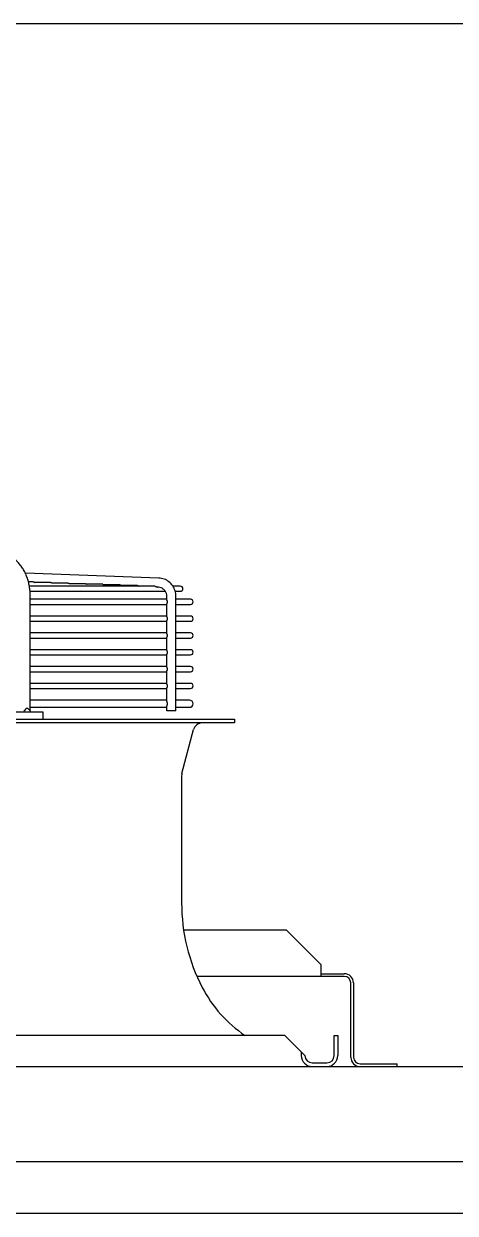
# Model space of a CAD drawing. Header units: millimetres. Extents: x 17046 to 32328, y 18593 to 29476.
# Drawn here: x 17415.15 to 17424.45, y 18973.5 to 18999.12 of the extents above; entities that cross this region are included whole.
import ezdxf

# ---------------------------------------------------------------- set-up
doc = ezdxf.new("R2010")
doc.units = ezdxf.units.MM
doc.header["$LTSCALE"] = 5
doc.layers.add('UNIT', color=6, linetype='Continuous')
doc.styles.add('SUBMITTAL', font='romans.shx', dxfattribs={"width": 0.75})
doc.dimstyles.new('SUBMITTAL', dxfattribs={"dimtxt": 0.09375, "dimasz": 0.09375, "dimexe": 0.03125, "dimexo": 0.0625, "dimgap": 0.0625, "dimtad": 0, "dimdec": 4, "dimzin": 4, "dimdsep": 46, "dimlunit": 4, "dimtxsty": 'SUBMITTAL', "dimcen": 0.09375, "dimclre": 6, "dimadec": 0, "dimazin": 0, "dimtfac": 1, "dimtdec": 0, "dimtofl": 0, "dimtmove": 0, "dimatfit": 3, "dimfxl": 0, "dimfrac": 2, "dimtolj": 1, "dimtzin": 4, "dimarcsym": 0})

msp = doc.modelspace()

# ---------------------------------------------------------------- linework, layer by layer
at = {"layer": 'UNIT'}
for p, q in [((17418.0566, 18987.1791), (17415.1814, 18987.283)), ((17415.3515, 18987.0982), (17415.2473, 18987.0982)), ((17415.7257, 18987.0847), (17415.3923, 18987.0847)), ((17416.0999, 18987.0712), (17415.7665, 18987.0712)), ((17416.4741, 18987.0577), (17416.1407, 18987.0577)), ((17416.8483, 18987.0442), (17416.5149, 18987.0442)), ((17417.2225, 18987.0307), (17416.889, 18987.0307)), ((17417.9709, 18987.0037), (17415.2678, 18987.0037)), ((17415.2821, 18986.8935), (17418.1993, 18986.8935)), ((17415.2866, 18984.3163), (17415.2866, 18986.7856)), ((17417.5967, 18987.0172), (17417.2632, 18987.0172)), ((17418.0495, 18986.9824), (17418.0273, 18986.9832)), ((17418.2299, 18986.7058), (17418.2299, 18986.7856)), ((17418.521, 18987.0037), (17418.3625, 18987.0037)), ((17418.412, 18986.8935), (17418.521, 18986.8935)), ((17418.4267, 18984.3163), (17418.4267, 18986.7856)), ((17418.2299, 18986.7218), (17415.2866, 18986.7218)), ((17415.2866, 18986.6115), (17418.2299, 18986.6115)), ((17418.2299, 18986.3436), (17418.2299, 18986.6275)), ((17418.7415, 18986.7218), (17418.4267, 18986.7218)), ((17418.4267, 18986.6115), (17418.7415, 18986.6115)), ((17418.2299, 18986.3596), (17415.2866, 18986.3596)), ((17418.2299, 18985.9814), (17418.2299, 18986.2653)), ((17418.7415, 18986.3596), (17418.4267, 18986.3596)), ((17415.2866, 18986.2493), (17418.2299, 18986.2493)), ((17418.4267, 18986.2493), (17418.7415, 18986.2493)), ((17418.2299, 18985.9974), (17415.2866, 18985.9974)), ((17415.2866, 18985.8871), (17418.2299, 18985.8871)), ((17418.2299, 18985.6192), (17418.2299, 18985.9031)), ((17418.7415, 18985.9974), (17418.4267, 18985.9974)), ((17418.4267, 18985.8871), (17418.7415, 18985.8871)), ((17418.2299, 18985.6352), (17415.2866, 18985.6352)), ((17415.2866, 18985.5249), (17418.2299, 18985.5249)), ((17418.2299, 18985.257), (17418.2299, 18985.5409)), ((17418.7415, 18985.6352), (17418.4267, 18985.6352)), ((17418.4267, 18985.5249), (17418.7415, 18985.5249)), ((17418.2299, 18985.2729), (17415.2866, 18985.2729)), ((17418.7415, 18985.2729), (17418.4267, 18985.2729)), ((17415.2866, 18985.1627), (17418.2299, 18985.1627)), ((17418.2299, 18984.8948), (17418.2299, 18985.1787)), ((17418.4267, 18985.1627), (17418.7415, 18985.1627)), ((17418.2299, 18984.9107), (17415.2866, 18984.9107)), ((17415.2866, 18984.8005), (17418.2299, 18984.8005)), ((17418.2299, 18984.5191), (17418.2299, 18984.8165)), ((17418.7415, 18984.9107), (17418.4267, 18984.9107)), ((17418.4267, 18984.8005), (17418.7415, 18984.8005)), ((17418.2299, 18984.5485), (17415.2866, 18984.5485)), ((17418.7198, 18984.5485), (17418.4267, 18984.5485)), ((17413.3294, 18984.2966), (17415.5565, 18984.2966)), ((17415.2866, 18984.395), (17418.2299, 18984.395)), ((17415.5565, 18984.2966), (17415.5565, 18984.1391)), ((17418.2299, 18984.3163), (17418.2299, 18984.4245)), ((17418.4267, 18984.3163), (17418.2299, 18984.3163)), ((17418.4267, 18984.395), (17418.7198, 18984.395)), ((17385.9502, 18984.1391), (17419.6903, 18984.1391)), ((17419.6903, 18984.0604), (17385.9502, 18984.0604)), ((17419.6903, 18984.1391), (17419.6903, 18984.0604)), ((17418.5552, 18982.9726), (17418.8063, 18983.9142)), ((17418.5486, 18982.9219), (17418.5486, 18980.1809)), ((17418.5916, 18979.6008), (17420.8042, 18979.6008)), ((17420.8042, 18979.6008), (17421.5542, 18978.8508)), ((17421.5542, 18978.6008), (17421.5542, 18978.8508)), ((17422.0542, 18978.6008), (17418.8796, 18978.6008)), ((17421.5542, 18978.6588), (17422.0542, 18978.6588)), ((17422.1952, 18976.8578), (17422.1952, 18978.4598)), ((17422.2532, 18978.4598), (17422.2532, 18976.8578)), ((17420.773, 18977.3281), (17384.8675, 18977.3281)), ((17420.773, 18977.3281), (17421.2061, 18976.895)), ((17421.836, 18976.895), (17421.836, 18977.3281)), ((17421.836, 18977.3281), (17421.9147, 18977.3281)), ((17421.9147, 18977.3281), (17421.9147, 18976.895)), ((17421.1273, 18976.9737), (17421.1273, 18976.895)), ((17331.9452, 18976.6588), (17615.4393, 18976.6588)), ((17421.3635, 18976.7375), (17421.6785, 18976.7375)), ((17422.3942, 18976.7168), (17423.1952, 18976.7168)), ((17423.1952, 18976.6588), (17423.1952, 18976.7168)), ((17615.4393, 18974.6092), (17331.9452, 18974.6092)), ((17336.1952, 18973.4997), (17611.1893, 18973.4997))]:
    msp.add_line(p, q, dxfattribs=at)
for centre, radius, start, end in [((17418.521, 18986.9486), 0.0551, 270, 90), ((17418.7415, 18986.6666), 0.0551, 270, 90), ((17418.7415, 18986.3044), 0.0551, 270, 90), ((17418.7415, 18985.9422), 0.0551, 270, 90), ((17418.7415, 18985.58), 0.0551, 270, 90), ((17418.7415, 18985.2178), 0.0551, 270, 90), ((17418.7415, 18984.8556), 0.0551, 270, 90), ((17418.7198, 18984.4718), 0.0768, 270, 90), ((17418.9965, 18983.8635), 0.1969, 90, 165.06858), ((17418.7454, 18982.9219), 0.1969, 165.06858, 180), ((17422.4856, 18980.1809), 3.937, 180, 207.50184), ((17422.0542, 18978.4598), 0.199, 0, 90), ((17422.0542, 18978.4598), 0.141, 0, 90), ((17421.5078, 18979.6719), 2.8346, 207.50184, 235.77552), ((17421.3635, 18976.895), 0.2362, 180, 270), ((17421.3635, 18976.895), 0.1575, 180, 270), ((17421.6785, 18976.895), 0.2362, 270, 0), ((17421.6785, 18976.895), 0.1575, 270, 0), ((17422.3942, 18976.8578), 0.199, 180, 270), ((17422.3942, 18976.8578), 0.141, 180, 270)]:
    msp.add_arc(centre, radius, start, end, dxfattribs=at)
for points, knots in [([(17415.2866, 18986.7856), (17415.2866, 18986.8212), (17415.2851, 18986.8571), (17415.2822, 18986.8925), (17415.2792, 18986.9279), (17415.2748, 18986.9629), (17415.2689, 18986.9976), (17415.2629, 18987.0322), (17415.2555, 18987.0666), (17415.2468, 18987.1001), (17415.238, 18987.1335), (17415.2279, 18987.166), (17415.2165, 18987.1978), (17415.205, 18987.2295), (17415.1921, 18987.2605), (17415.178, 18987.2901), (17415.164, 18987.3198), (17415.1488, 18987.348), (17415.1324, 18987.3751), (17415.1159, 18987.4022), (17415.0983, 18987.428), (17415.0797, 18987.4522), (17415.0612, 18987.4763), (17415.0417, 18987.4988), (17415.0212, 18987.5196), (17415.0008, 18987.5405), (17414.9794, 18987.5598), (17414.9573, 18987.5771), (17414.9353, 18987.5944), (17414.9126, 18987.6098), (17414.8893, 18987.6234), (17414.866, 18987.6369), (17414.8419, 18987.6485), (17414.8176, 18987.6581), (17414.7933, 18987.6676), (17414.7688, 18987.6751), (17414.7439, 18987.6805), (17414.7189, 18987.686), (17414.6936, 18987.6894), (17414.6685, 18987.6906)], [0, 0, 0, 0, 0.076921, 0.076921, 0.076921, 0.1538421, 0.1538421, 0.1538421, 0.2307631, 0.2307631, 0.2307631, 0.3076842, 0.3076842, 0.3076842, 0.3846052, 0.3846052, 0.3846052, 0.4615263, 0.4615263, 0.4615263, 0.5384473, 0.5384473, 0.5384473, 0.6153684, 0.6153684, 0.6153684, 0.6922894, 0.6922894, 0.6922894, 0.7692105, 0.7692105, 0.7692105, 0.8461315, 0.8461315, 0.8461315, 0.9230526, 0.9230526, 0.9230526, 1, 1, 1, 1]), ([(17415.3515, 18987.0982), (17415.3517, 18987.0982), (17415.3518, 18987.0982), (17415.3519, 18987.0982), (17415.3529, 18987.0982), (17415.3539, 18987.0981), (17415.3548, 18987.0981), (17415.3558, 18987.098), (17415.3568, 18987.0979), (17415.3578, 18987.0978), (17415.3588, 18987.0977), (17415.3598, 18987.0975), (17415.3608, 18987.0974), (17415.3618, 18987.0972), (17415.3628, 18987.097), (17415.3638, 18987.0968), (17415.3648, 18987.0966), (17415.3658, 18987.0963), (17415.3668, 18987.096), (17415.3678, 18987.0958), (17415.3688, 18987.0955), (17415.3698, 18987.0952), (17415.3708, 18987.0948), (17415.3718, 18987.0945), (17415.3728, 18987.0941), (17415.3738, 18987.0938), (17415.3748, 18987.0934), (17415.3758, 18987.093), (17415.3768, 18987.0926), (17415.3778, 18987.0922), (17415.3788, 18987.0917), (17415.3798, 18987.0913), (17415.3807, 18987.0908), (17415.3817, 18987.0904), (17415.3827, 18987.0899), (17415.3836, 18987.0894), (17415.3846, 18987.0889), (17415.3856, 18987.0884), (17415.3865, 18987.0879), (17415.3874, 18987.0874), (17415.3884, 18987.0869), (17415.3893, 18987.0864), (17415.3902, 18987.0859), (17415.3909, 18987.0855), (17415.3916, 18987.0851), (17415.3923, 18987.0847)], [0.48439597, 0.48439597, 0.48439597, 0.48439597, 0.48780488, 0.48780488, 0.48780488, 0.51219512, 0.51219512, 0.51219512, 0.53658537, 0.53658537, 0.53658537, 0.56097561, 0.56097561, 0.56097561, 0.58536585, 0.58536585, 0.58536585, 0.6097561, 0.6097561, 0.6097561, 0.63414634, 0.63414634, 0.63414634, 0.65853659, 0.65853659, 0.65853659, 0.68292683, 0.68292683, 0.68292683, 0.70731707, 0.70731707, 0.70731707, 0.73170732, 0.73170732, 0.73170732, 0.75609756, 0.75609756, 0.75609756, 0.7804878, 0.7804878, 0.7804878, 0.80487805, 0.80487805, 0.80487805, 0.82380204, 0.82380204, 0.82380204, 0.82380204]), ([(17415.7257, 18987.0847), (17415.7259, 18987.0847), (17415.726, 18987.0847), (17415.7261, 18987.0847), (17415.7271, 18987.0847), (17415.728, 18987.0846), (17415.729, 18987.0846), (17415.73, 18987.0845), (17415.731, 18987.0844), (17415.732, 18987.0843), (17415.733, 18987.0842), (17415.734, 18987.084), (17415.735, 18987.0839), (17415.736, 18987.0837), (17415.737, 18987.0835), (17415.738, 18987.0833), (17415.739, 18987.0831), (17415.74, 18987.0828), (17415.741, 18987.0825), (17415.742, 18987.0823), (17415.743, 18987.082), (17415.744, 18987.0817), (17415.745, 18987.0813), (17415.746, 18987.081), (17415.747, 18987.0806), (17415.748, 18987.0803), (17415.749, 18987.0799), (17415.75, 18987.0795), (17415.751, 18987.0791), (17415.752, 18987.0787), (17415.753, 18987.0782), (17415.754, 18987.0778), (17415.7549, 18987.0773), (17415.7559, 18987.0768), (17415.7569, 18987.0764), (17415.7579, 18987.0759), (17415.7588, 18987.0754), (17415.7598, 18987.0749), (17415.7607, 18987.0744), (17415.7617, 18987.0739), (17415.7626, 18987.0734), (17415.7635, 18987.0729), (17415.7644, 18987.0724), (17415.7651, 18987.072), (17415.7658, 18987.0716), (17415.7665, 18987.0712)], [0.48440995, 0.48440995, 0.48440995, 0.48440995, 0.48780488, 0.48780488, 0.48780488, 0.51219512, 0.51219512, 0.51219512, 0.53658537, 0.53658537, 0.53658537, 0.56097561, 0.56097561, 0.56097561, 0.58536585, 0.58536585, 0.58536585, 0.6097561, 0.6097561, 0.6097561, 0.63414634, 0.63414634, 0.63414634, 0.65853659, 0.65853659, 0.65853659, 0.68292683, 0.68292683, 0.68292683, 0.70731707, 0.70731707, 0.70731707, 0.73170732, 0.73170732, 0.73170732, 0.75609756, 0.75609756, 0.75609756, 0.7804878, 0.7804878, 0.7804878, 0.80487805, 0.80487805, 0.80487805, 0.82345363, 0.82345363, 0.82345363, 0.82345363]), ([(17416.0999, 18987.0712), (17416.1, 18987.0712), (17416.1002, 18987.0712), (17416.1003, 18987.0712), (17416.1013, 18987.0712), (17416.1022, 18987.0711), (17416.1032, 18987.0711), (17416.1042, 18987.071), (17416.1052, 18987.0709), (17416.1062, 18987.0708), (17416.1072, 18987.0707), (17416.1082, 18987.0706), (17416.1092, 18987.0704), (17416.1102, 18987.0702), (17416.1112, 18987.07), (17416.1122, 18987.0698), (17416.1132, 18987.0696), (17416.1142, 18987.0693), (17416.1152, 18987.069), (17416.1162, 18987.0688), (17416.1172, 18987.0685), (17416.1182, 18987.0682), (17416.1192, 18987.0678), (17416.1202, 18987.0675), (17416.1212, 18987.0671), (17416.1222, 18987.0668), (17416.1232, 18987.0664), (17416.1242, 18987.066), (17416.1252, 18987.0656), (17416.1262, 18987.0652), (17416.1272, 18987.0647), (17416.1282, 18987.0643), (17416.1292, 18987.0638), (17416.1301, 18987.0633), (17416.1311, 18987.0629), (17416.1321, 18987.0624), (17416.133, 18987.0619), (17416.134, 18987.0614), (17416.1349, 18987.0609), (17416.1359, 18987.0604), (17416.1368, 18987.0599), (17416.1377, 18987.0594), (17416.1387, 18987.0588), (17416.1393, 18987.0585), (17416.14, 18987.0581), (17416.1407, 18987.0577)], [0.48442393, 0.48442393, 0.48442393, 0.48442393, 0.48780488, 0.48780488, 0.48780488, 0.51219512, 0.51219512, 0.51219512, 0.53658537, 0.53658537, 0.53658537, 0.56097561, 0.56097561, 0.56097561, 0.58536585, 0.58536585, 0.58536585, 0.6097561, 0.6097561, 0.6097561, 0.63414634, 0.63414634, 0.63414634, 0.65853659, 0.65853659, 0.65853659, 0.68292683, 0.68292683, 0.68292683, 0.70731707, 0.70731707, 0.70731707, 0.73170732, 0.73170732, 0.73170732, 0.75609756, 0.75609756, 0.75609756, 0.7804878, 0.7804878, 0.7804878, 0.80487805, 0.80487805, 0.80487805, 0.82310602, 0.82310602, 0.82310602, 0.82310602]), ([(17416.4741, 18987.0577), (17416.4742, 18987.0577), (17416.4744, 18987.0577), (17416.4745, 18987.0577), (17416.4755, 18987.0577), (17416.4764, 18987.0576), (17416.4774, 18987.0576), (17416.4784, 18987.0575), (17416.4794, 18987.0574), (17416.4804, 18987.0573), (17416.4814, 18987.0572), (17416.4824, 18987.0571), (17416.4834, 18987.0569), (17416.4844, 18987.0567), (17416.4854, 18987.0565), (17416.4864, 18987.0563), (17416.4874, 18987.0561), (17416.4884, 18987.0558), (17416.4894, 18987.0556), (17416.4904, 18987.0553), (17416.4914, 18987.055), (17416.4924, 18987.0547), (17416.4934, 18987.0543), (17416.4944, 18987.054), (17416.4954, 18987.0536), (17416.4964, 18987.0533), (17416.4974, 18987.0529), (17416.4984, 18987.0525), (17416.4994, 18987.0521), (17416.5004, 18987.0516), (17416.5014, 18987.0512), (17416.5024, 18987.0508), (17416.5034, 18987.0503), (17416.5043, 18987.0498), (17416.5053, 18987.0494), (17416.5063, 18987.0489), (17416.5072, 18987.0484), (17416.5082, 18987.0479), (17416.5091, 18987.0474), (17416.5101, 18987.0469), (17416.511, 18987.0464), (17416.512, 18987.0458), (17416.5129, 18987.0453), (17416.5135, 18987.0449), (17416.5142, 18987.0446), (17416.5149, 18987.0442)], [0.48443789, 0.48443789, 0.48443789, 0.48443789, 0.48780488, 0.48780488, 0.48780488, 0.51219512, 0.51219512, 0.51219512, 0.53658537, 0.53658537, 0.53658537, 0.56097561, 0.56097561, 0.56097561, 0.58536585, 0.58536585, 0.58536585, 0.6097561, 0.6097561, 0.6097561, 0.63414634, 0.63414634, 0.63414634, 0.65853659, 0.65853659, 0.65853659, 0.68292683, 0.68292683, 0.68292683, 0.70731707, 0.70731707, 0.70731707, 0.73170732, 0.73170732, 0.73170732, 0.75609756, 0.75609756, 0.75609756, 0.7804878, 0.7804878, 0.7804878, 0.80487805, 0.80487805, 0.80487805, 0.82275922, 0.82275922, 0.82275922, 0.82275922]), ([(17416.8483, 18987.0442), (17416.8484, 18987.0442), (17416.8486, 18987.0442), (17416.8487, 18987.0442), (17416.8497, 18987.0442), (17416.8506, 18987.0442), (17416.8516, 18987.0441), (17416.8526, 18987.044), (17416.8536, 18987.0439), (17416.8546, 18987.0438), (17416.8556, 18987.0437), (17416.8566, 18987.0436), (17416.8576, 18987.0434), (17416.8586, 18987.0432), (17416.8596, 18987.043), (17416.8606, 18987.0428), (17416.8616, 18987.0426), (17416.8626, 18987.0423), (17416.8636, 18987.0421), (17416.8646, 18987.0418), (17416.8656, 18987.0415), (17416.8666, 18987.0412), (17416.8676, 18987.0408), (17416.8686, 18987.0405), (17416.8696, 18987.0401), (17416.8706, 18987.0398), (17416.8716, 18987.0394), (17416.8726, 18987.039), (17416.8736, 18987.0386), (17416.8746, 18987.0381), (17416.8756, 18987.0377), (17416.8766, 18987.0373), (17416.8776, 18987.0368), (17416.8786, 18987.0363), (17416.8795, 18987.0359), (17416.8805, 18987.0354), (17416.8815, 18987.0349), (17416.8824, 18987.0344), (17416.8834, 18987.0339), (17416.8843, 18987.0334), (17416.8852, 18987.0328), (17416.8862, 18987.0323), (17416.8871, 18987.0318), (17416.8877, 18987.0314), (17416.8884, 18987.0311), (17416.889, 18987.0307)], [0.48445184, 0.48445184, 0.48445184, 0.48445184, 0.48780488, 0.48780488, 0.48780488, 0.51219512, 0.51219512, 0.51219512, 0.53658537, 0.53658537, 0.53658537, 0.56097561, 0.56097561, 0.56097561, 0.58536585, 0.58536585, 0.58536585, 0.6097561, 0.6097561, 0.6097561, 0.63414634, 0.63414634, 0.63414634, 0.65853659, 0.65853659, 0.65853659, 0.68292683, 0.68292683, 0.68292683, 0.70731707, 0.70731707, 0.70731707, 0.73170732, 0.73170732, 0.73170732, 0.75609756, 0.75609756, 0.75609756, 0.7804878, 0.7804878, 0.7804878, 0.80487805, 0.80487805, 0.80487805, 0.82241329, 0.82241329, 0.82241329, 0.82241329]), ([(17417.2225, 18987.0307), (17417.2226, 18987.0307), (17417.2228, 18987.0307), (17417.2229, 18987.0307), (17417.2238, 18987.0307), (17417.2248, 18987.0307), (17417.2258, 18987.0306), (17417.2268, 18987.0305), (17417.2278, 18987.0304), (17417.2288, 18987.0303), (17417.2297, 18987.0302), (17417.2308, 18987.0301), (17417.2318, 18987.0299), (17417.2328, 18987.0297), (17417.2338, 18987.0295), (17417.2348, 18987.0293), (17417.2358, 18987.0291), (17417.2368, 18987.0288), (17417.2378, 18987.0286), (17417.2388, 18987.0283), (17417.2398, 18987.028), (17417.2408, 18987.0277), (17417.2418, 18987.0273), (17417.2428, 18987.027), (17417.2438, 18987.0266), (17417.2449, 18987.0263), (17417.2459, 18987.0259), (17417.2468, 18987.0255), (17417.2478, 18987.0251), (17417.2488, 18987.0246), (17417.2498, 18987.0242), (17417.2508, 18987.0237), (17417.2518, 18987.0233), (17417.2528, 18987.0228), (17417.2537, 18987.0223), (17417.2547, 18987.0219), (17417.2557, 18987.0214), (17417.2566, 18987.0209), (17417.2576, 18987.0204), (17417.2585, 18987.0198), (17417.2595, 18987.0193), (17417.2604, 18987.0188), (17417.2613, 18987.0183), (17417.262, 18987.0179), (17417.2626, 18987.0176), (17417.2632, 18987.0172)], [0.48446578, 0.48446578, 0.48446578, 0.48446578, 0.48780488, 0.48780488, 0.48780488, 0.51219512, 0.51219512, 0.51219512, 0.53658537, 0.53658537, 0.53658537, 0.56097561, 0.56097561, 0.56097561, 0.58536585, 0.58536585, 0.58536585, 0.6097561, 0.6097561, 0.6097561, 0.63414634, 0.63414634, 0.63414634, 0.65853659, 0.65853659, 0.65853659, 0.68292683, 0.68292683, 0.68292683, 0.70731707, 0.70731707, 0.70731707, 0.73170732, 0.73170732, 0.73170732, 0.75609756, 0.75609756, 0.75609756, 0.7804878, 0.7804878, 0.7804878, 0.80487805, 0.80487805, 0.80487805, 0.82206823, 0.82206823, 0.82206823, 0.82206823]), ([(17418.4267, 18986.7856), (17418.4267, 18986.8256), (17418.4207, 18986.8656), (17418.3973, 18986.9419), (17418.3799, 18986.9783), (17418.335, 18987.0442), (17418.3076, 18987.0737), (17418.2451, 18987.1228), (17418.21, 18987.1424), (17418.1356, 18987.1699), (17418.0962, 18987.1777), (17418.0566, 18987.1791)], [1.5707963, 1.5707963, 1.5707963, 1.5707963, 1.8779743, 1.8779743, 2.1851522, 2.1851522, 2.4923302, 2.4923302, 2.7995081, 2.7995081, 3.1066861, 3.1066861, 3.1066861, 3.1066861]), ([(17417.5967, 18987.0172), (17417.5968, 18987.0172), (17417.5969, 18987.0172), (17417.5971, 18987.0172), (17417.598, 18987.0172), (17417.599, 18987.0172), (17417.6, 18987.0171), (17417.601, 18987.017), (17417.602, 18987.0169), (17417.603, 18987.0168), (17417.6039, 18987.0167), (17417.6049, 18987.0166), (17417.606, 18987.0164), (17417.607, 18987.0162), (17417.608, 18987.016), (17417.609, 18987.0158), (17417.61, 18987.0156), (17417.611, 18987.0153), (17417.612, 18987.0151), (17417.613, 18987.0148), (17417.614, 18987.0145), (17417.615, 18987.0142), (17417.616, 18987.0138), (17417.6171, 18987.0135), (17417.6181, 18987.0131), (17417.6191, 18987.0128), (17417.6201, 18987.0124), (17417.6211, 18987.012), (17417.6221, 18987.0116), (17417.6231, 18987.0111), (17417.624, 18987.0107), (17417.625, 18987.0102), (17417.626, 18987.0098), (17417.627, 18987.0093), (17417.628, 18987.0088), (17417.6289, 18987.0083), (17417.6299, 18987.0078), (17417.6308, 18987.0073), (17417.6318, 18987.0068), (17417.6327, 18987.0063), (17417.6337, 18987.0058), (17417.6346, 18987.0053), (17417.6355, 18987.0048), (17417.6362, 18987.0044), (17417.6368, 18987.0041), (17417.6374, 18987.0037)], [0.48447969, 0.48447969, 0.48447969, 0.48447969, 0.48780488, 0.48780488, 0.48780488, 0.51219512, 0.51219512, 0.51219512, 0.53658537, 0.53658537, 0.53658537, 0.56097561, 0.56097561, 0.56097561, 0.58536585, 0.58536585, 0.58536585, 0.6097561, 0.6097561, 0.6097561, 0.63414634, 0.63414634, 0.63414634, 0.65853659, 0.65853659, 0.65853659, 0.68292683, 0.68292683, 0.68292683, 0.70731707, 0.70731707, 0.70731707, 0.73170732, 0.73170732, 0.73170732, 0.75609756, 0.75609756, 0.75609756, 0.7804878, 0.7804878, 0.7804878, 0.80487805, 0.80487805, 0.80487805, 0.82172407, 0.82172407, 0.82172407, 0.82172407]), ([(17417.9709, 18987.0037), (17417.971, 18987.0037), (17417.9711, 18987.0037), (17417.9713, 18987.0037), (17417.9722, 18987.0037), (17417.9732, 18987.0037), (17417.9742, 18987.0036), (17417.9752, 18987.0035), (17417.9762, 18987.0034), (17417.9771, 18987.0033), (17417.9781, 18987.0032), (17417.9791, 18987.0031), (17417.9802, 18987.0029), (17417.9812, 18987.0027), (17417.9822, 18987.0025), (17417.9832, 18987.0023), (17417.9842, 18987.0021), (17417.9852, 18987.0018), (17417.9862, 18987.0016), (17417.9872, 18987.0013), (17417.9882, 18987.001), (17417.9892, 18987.0007), (17417.9902, 18987.0003), (17417.9913, 18987), (17417.9923, 18986.9996), (17417.9933, 18986.9993), (17417.9943, 18986.9989), (17417.9953, 18986.9985), (17417.9963, 18986.9981), (17417.9973, 18986.9976), (17417.9983, 18986.9972), (17417.9992, 18986.9967), (17418.0002, 18986.9963), (17418.0012, 18986.9958), (17418.0022, 18986.9953), (17418.0031, 18986.9948), (17418.0041, 18986.9943), (17418.0051, 18986.9938), (17418.006, 18986.9933), (17418.007, 18986.9928), (17418.0079, 18986.9923), (17418.0088, 18986.9918), (17418.0097, 18986.9913), (17418.0107, 18986.9907), (17418.0116, 18986.9902), (17418.0125, 18986.9897), (17418.0133, 18986.9892), (17418.0142, 18986.9887), (17418.0151, 18986.9882), (17418.0159, 18986.9877), (17418.0168, 18986.9873), (17418.0176, 18986.9868), (17418.0184, 18986.9864), (17418.0192, 18986.986), (17418.0199, 18986.9856), (17418.0207, 18986.9852), (17418.0214, 18986.9849), (17418.0221, 18986.9846), (17418.0228, 18986.9843), (17418.0235, 18986.984), (17418.0241, 18986.9838), (17418.0248, 18986.9836), (17418.0254, 18986.9834), (17418.0259, 18986.9833), (17418.0262, 18986.9833), (17418.0265, 18986.9832), (17418.0267, 18986.9832), (17418.0269, 18986.9832), (17418.0271, 18986.9832), (17418.0273, 18986.9832)], [0.48449418, 0.48449418, 0.48449418, 0.48449418, 0.48780488, 0.48780488, 0.48780488, 0.51219512, 0.51219512, 0.51219512, 0.53658537, 0.53658537, 0.53658537, 0.56097561, 0.56097561, 0.56097561, 0.58536585, 0.58536585, 0.58536585, 0.6097561, 0.6097561, 0.6097561, 0.63414634, 0.63414634, 0.63414634, 0.65853659, 0.65853659, 0.65853659, 0.68292683, 0.68292683, 0.68292683, 0.70731707, 0.70731707, 0.70731707, 0.73170732, 0.73170732, 0.73170732, 0.75609756, 0.75609756, 0.75609756, 0.7804878, 0.7804878, 0.7804878, 0.80487805, 0.80487805, 0.80487805, 0.82926829, 0.82926829, 0.82926829, 0.85365854, 0.85365854, 0.85365854, 0.87804878, 0.87804878, 0.87804878, 0.90243902, 0.90243902, 0.90243902, 0.92682927, 0.92682927, 0.92682927, 0.95121951, 0.95121951, 0.95121951, 0.97560976, 0.97560976, 0.97560976, 0.98780488, 0.98780488, 0.98780488, 0.99598671, 0.99598671, 0.99598671, 0.99598671]), ([(17418.2299, 18986.7856), (17418.2299, 18986.8061), (17418.2268, 18986.8266), (17418.2149, 18986.8655), (17418.206, 18986.8839), (17418.1836, 18986.9169), (17418.17, 18986.9314), (17418.1394, 18986.9554), (17418.1225, 18986.9649), (17418.0869, 18986.978), (17418.0682, 18986.9817), (17418.0495, 18986.9824)], [1.5707963, 1.5707963, 1.5707963, 1.5707963, 1.8779743, 1.8779743, 2.1851522, 2.1851522, 2.4923302, 2.4923302, 2.7995081, 2.7995081, 3.1066861, 3.1066861, 3.1066861, 3.1066861]), ([(17418.2299, 18986.7058), (17418.2299, 18986.7057), (17418.2299, 18986.7053), (17418.23, 18986.7043), (17418.2303, 18986.7027), (17418.2308, 18986.7009), (17418.2314, 18986.6989), (17418.232, 18986.6968), (17418.2327, 18986.6945), (17418.2333, 18986.6921), (17418.234, 18986.6895), (17418.2346, 18986.6869), (17418.2352, 18986.6842), (17418.2357, 18986.6814), (17418.2361, 18986.6785), (17418.2365, 18986.6756), (17418.2367, 18986.6726), (17418.2368, 18986.6697), (17418.2369, 18986.6677), (17418.2369, 18986.6666)], [0.23243635, 0.23243635, 0.23243635, 0.23243635, 0.23809524, 0.28571429, 0.33333333, 0.38095238, 0.42857143, 0.47619048, 0.52380952, 0.57142857, 0.61904762, 0.66666667, 0.71428571, 0.76190476, 0.80952381, 0.85714286, 0.9047619, 0.95238095, 1, 1, 1, 1]), ([(17418.2369, 18986.6666), (17418.2369, 18986.6656), (17418.2368, 18986.6636), (17418.2367, 18986.6607), (17418.2365, 18986.6577), (17418.2361, 18986.6548), (17418.2357, 18986.6519), (17418.2352, 18986.6491), (17418.2346, 18986.6464), (17418.234, 18986.6438), (17418.2333, 18986.6412), (17418.2327, 18986.6388), (17418.232, 18986.6365), (17418.2314, 18986.6344), (17418.2308, 18986.6324), (17418.2303, 18986.6306), (17418.23, 18986.629), (17418.2299, 18986.628), (17418.2299, 18986.6276), (17418.2299, 18986.6275)], [0, 0, 0, 0, 0.04761905, 0.0952381, 0.14285714, 0.19047619, 0.23809524, 0.28571429, 0.33333333, 0.38095238, 0.42857143, 0.47619048, 0.52380952, 0.57142857, 0.61904762, 0.66666667, 0.71428571, 0.76190476, 0.76755485, 0.76755485, 0.76755485, 0.76755485]), ([(17418.2299, 18986.3436), (17418.2299, 18986.3435), (17418.2299, 18986.3431), (17418.23, 18986.3421), (17418.2303, 18986.3405), (17418.2308, 18986.3387), (17418.2314, 18986.3367), (17418.232, 18986.3346), (17418.2327, 18986.3323), (17418.2333, 18986.3299), (17418.234, 18986.3273), (17418.2346, 18986.3247), (17418.2352, 18986.322), (17418.2357, 18986.3192), (17418.2361, 18986.3163), (17418.2365, 18986.3134), (17418.2367, 18986.3104), (17418.2368, 18986.3074), (17418.2369, 18986.3054), (17418.2369, 18986.3044)], [0.23243635, 0.23243635, 0.23243635, 0.23243635, 0.23809524, 0.28571429, 0.33333333, 0.38095238, 0.42857143, 0.47619048, 0.52380952, 0.57142857, 0.61904762, 0.66666667, 0.71428571, 0.76190476, 0.80952381, 0.85714286, 0.9047619, 0.95238095, 1, 1, 1, 1]), ([(17418.2369, 18986.3044), (17418.2369, 18986.3034), (17418.2368, 18986.3014), (17418.2367, 18986.2985), (17418.2365, 18986.2955), (17418.2361, 18986.2926), (17418.2357, 18986.2897), (17418.2352, 18986.2869), (17418.2346, 18986.2842), (17418.234, 18986.2816), (17418.2333, 18986.279), (17418.2327, 18986.2766), (17418.232, 18986.2743), (17418.2314, 18986.2722), (17418.2308, 18986.2702), (17418.2303, 18986.2684), (17418.23, 18986.2668), (17418.2299, 18986.2658), (17418.2299, 18986.2654), (17418.2299, 18986.2653)], [0, 0, 0, 0, 0.04761905, 0.0952381, 0.14285714, 0.19047619, 0.23809524, 0.28571429, 0.33333333, 0.38095238, 0.42857143, 0.47619048, 0.52380952, 0.57142857, 0.61904762, 0.66666667, 0.71428571, 0.76190476, 0.76755485, 0.76755485, 0.76755485, 0.76755485]), ([(17418.2299, 18985.9814), (17418.2299, 18985.9813), (17418.2299, 18985.9809), (17418.23, 18985.9799), (17418.2303, 18985.9783), (17418.2308, 18985.9765), (17418.2314, 18985.9745), (17418.232, 18985.9724), (17418.2327, 18985.9701), (17418.2333, 18985.9677), (17418.234, 18985.9651), (17418.2346, 18985.9625), (17418.2352, 18985.9598), (17418.2357, 18985.957), (17418.2361, 18985.9541), (17418.2365, 18985.9512), (17418.2367, 18985.9482), (17418.2368, 18985.9452), (17418.2369, 18985.9432), (17418.2369, 18985.9422)], [0.23243635, 0.23243635, 0.23243635, 0.23243635, 0.23809524, 0.28571429, 0.33333333, 0.38095238, 0.42857143, 0.47619048, 0.52380952, 0.57142857, 0.61904762, 0.66666667, 0.71428571, 0.76190476, 0.80952381, 0.85714286, 0.9047619, 0.95238095, 1, 1, 1, 1]), ([(17418.2369, 18985.9422), (17418.2369, 18985.9412), (17418.2368, 18985.9392), (17418.2367, 18985.9362), (17418.2365, 18985.9333), (17418.2361, 18985.9304), (17418.2357, 18985.9275), (17418.2352, 18985.9247), (17418.2346, 18985.922), (17418.234, 18985.9193), (17418.2333, 18985.9168), (17418.2327, 18985.9144), (17418.232, 18985.9121), (17418.2314, 18985.91), (17418.2308, 18985.908), (17418.2303, 18985.9062), (17418.23, 18985.9046), (17418.2299, 18985.9036), (17418.2299, 18985.9031), (17418.2299, 18985.9031)], [0, 0, 0, 0, 0.04761905, 0.0952381, 0.14285714, 0.19047619, 0.23809524, 0.28571429, 0.33333333, 0.38095238, 0.42857143, 0.47619048, 0.52380952, 0.57142857, 0.61904762, 0.66666667, 0.71428571, 0.76190476, 0.76755485, 0.76755485, 0.76755485, 0.76755485]), ([(17418.2299, 18985.6192), (17418.2299, 18985.6191), (17418.2299, 18985.6187), (17418.23, 18985.6177), (17418.2303, 18985.6161), (17418.2308, 18985.6143), (17418.2314, 18985.6123), (17418.232, 18985.6102), (17418.2327, 18985.6079), (17418.2333, 18985.6055), (17418.234, 18985.6029), (17418.2346, 18985.6003), (17418.2352, 18985.5976), (17418.2357, 18985.5948), (17418.2361, 18985.5919), (17418.2365, 18985.589), (17418.2367, 18985.586), (17418.2368, 18985.583), (17418.2369, 18985.581), (17418.2369, 18985.58)], [0.23243635, 0.23243635, 0.23243635, 0.23243635, 0.23809524, 0.28571429, 0.33333333, 0.38095238, 0.42857143, 0.47619048, 0.52380952, 0.57142857, 0.61904762, 0.66666667, 0.71428571, 0.76190476, 0.80952381, 0.85714286, 0.9047619, 0.95238095, 1, 1, 1, 1]), ([(17418.2369, 18985.58), (17418.2369, 18985.579), (17418.2368, 18985.577), (17418.2367, 18985.574), (17418.2365, 18985.5711), (17418.2361, 18985.5682), (17418.2357, 18985.5653), (17418.2352, 18985.5625), (17418.2346, 18985.5598), (17418.234, 18985.5571), (17418.2333, 18985.5546), (17418.2327, 18985.5522), (17418.232, 18985.5499), (17418.2314, 18985.5478), (17418.2308, 18985.5458), (17418.2303, 18985.544), (17418.23, 18985.5424), (17418.2299, 18985.5414), (17418.2299, 18985.5409), (17418.2299, 18985.5409)], [0, 0, 0, 0, 0.04761905, 0.0952381, 0.14285714, 0.19047619, 0.23809524, 0.28571429, 0.33333333, 0.38095238, 0.42857143, 0.47619048, 0.52380952, 0.57142857, 0.61904762, 0.66666667, 0.71428571, 0.76190476, 0.76755485, 0.76755485, 0.76755485, 0.76755485]), ([(17418.2299, 18985.257), (17418.2299, 18985.2569), (17418.2299, 18985.2565), (17418.23, 18985.2555), (17418.2303, 18985.2539), (17418.2308, 18985.2521), (17418.2314, 18985.2501), (17418.232, 18985.2479), (17418.2327, 18985.2457), (17418.2333, 18985.2433), (17418.234, 18985.2407), (17418.2346, 18985.2381), (17418.2352, 18985.2354), (17418.2357, 18985.2326), (17418.2361, 18985.2297), (17418.2365, 18985.2268), (17418.2367, 18985.2238), (17418.2368, 18985.2208), (17418.2369, 18985.2188), (17418.2369, 18985.2178)], [0.23243635, 0.23243635, 0.23243635, 0.23243635, 0.23809524, 0.28571429, 0.33333333, 0.38095238, 0.42857143, 0.47619048, 0.52380952, 0.57142857, 0.61904762, 0.66666667, 0.71428571, 0.76190476, 0.80952381, 0.85714286, 0.9047619, 0.95238095, 1, 1, 1, 1]), ([(17418.2369, 18985.2178), (17418.2369, 18985.2168), (17418.2368, 18985.2148), (17418.2367, 18985.2118), (17418.2365, 18985.2089), (17418.2361, 18985.206), (17418.2357, 18985.2031), (17418.2352, 18985.2003), (17418.2346, 18985.1976), (17418.234, 18985.1949), (17418.2333, 18985.1924), (17418.2327, 18985.19), (17418.232, 18985.1877), (17418.2314, 18985.1856), (17418.2308, 18985.1836), (17418.2303, 18985.1818), (17418.23, 18985.1802), (17418.2299, 18985.1792), (17418.2299, 18985.1787), (17418.2299, 18985.1787)], [0, 0, 0, 0, 0.04761905, 0.0952381, 0.14285714, 0.19047619, 0.23809524, 0.28571429, 0.33333333, 0.38095238, 0.42857143, 0.47619048, 0.52380952, 0.57142857, 0.61904762, 0.66666667, 0.71428571, 0.76190476, 0.76755485, 0.76755485, 0.76755485, 0.76755485]), ([(17418.2299, 18984.8948), (17418.2299, 18984.8947), (17418.2299, 18984.8942), (17418.23, 18984.8933), (17418.2303, 18984.8917), (17418.2308, 18984.8899), (17418.2314, 18984.8879), (17418.232, 18984.8857), (17418.2327, 18984.8835), (17418.2333, 18984.881), (17418.234, 18984.8785), (17418.2346, 18984.8759), (17418.2352, 18984.8732), (17418.2357, 18984.8704), (17418.2361, 18984.8675), (17418.2365, 18984.8646), (17418.2367, 18984.8616), (17418.2368, 18984.8586), (17418.2369, 18984.8566), (17418.2369, 18984.8556)], [0.23243635, 0.23243635, 0.23243635, 0.23243635, 0.23809524, 0.28571429, 0.33333333, 0.38095238, 0.42857143, 0.47619048, 0.52380952, 0.57142857, 0.61904762, 0.66666667, 0.71428571, 0.76190476, 0.80952381, 0.85714286, 0.9047619, 0.95238095, 1, 1, 1, 1]), ([(17418.2369, 18984.8556), (17418.2369, 18984.8546), (17418.2368, 18984.8526), (17418.2367, 18984.8496), (17418.2365, 18984.8467), (17418.2361, 18984.8438), (17418.2357, 18984.8409), (17418.2352, 18984.8381), (17418.2346, 18984.8354), (17418.234, 18984.8327), (17418.2333, 18984.8302), (17418.2327, 18984.8278), (17418.232, 18984.8255), (17418.2314, 18984.8234), (17418.2308, 18984.8214), (17418.2303, 18984.8196), (17418.23, 18984.818), (17418.2299, 18984.817), (17418.2299, 18984.8165), (17418.2299, 18984.8165)], [0, 0, 0, 0, 0.04761905, 0.0952381, 0.14285714, 0.19047619, 0.23809524, 0.28571429, 0.33333333, 0.38095238, 0.42857143, 0.47619048, 0.52380952, 0.57142857, 0.61904762, 0.66666667, 0.71428571, 0.76190476, 0.76755485, 0.76755485, 0.76755485, 0.76755485]), ([(17418.2299, 18984.5191), (17418.2299, 18984.5187), (17418.2299, 18984.5178), (17418.2301, 18984.5162), (17418.2305, 18984.5142), (17418.231, 18984.5119), (17418.2316, 18984.5095), (17418.2322, 18984.5068), (17418.2329, 18984.5039), (17418.2336, 18984.5008), (17418.2343, 18984.4976), (17418.2349, 18984.4942), (17418.2355, 18984.4907), (17418.236, 18984.4871), (17418.2364, 18984.4833), (17418.2367, 18984.4795), (17418.2368, 18984.4757), (17418.2369, 18984.4731), (17418.2369, 18984.4718)], [0.25278995, 0.25278995, 0.25278995, 0.25278995, 0.28571429, 0.33333333, 0.38095238, 0.42857143, 0.47619048, 0.52380952, 0.57142857, 0.61904762, 0.66666667, 0.71428571, 0.76190476, 0.80952381, 0.85714286, 0.9047619, 0.95238095, 1, 1, 1, 1]), ([(17418.2369, 18984.4718), (17418.2369, 18984.4705), (17418.2368, 18984.4679), (17418.2367, 18984.464), (17418.2364, 18984.4602), (17418.236, 18984.4565), (17418.2355, 18984.4528), (17418.2349, 18984.4493), (17418.2343, 18984.4459), (17418.2336, 18984.4427), (17418.2329, 18984.4396), (17418.2322, 18984.4368), (17418.2316, 18984.4341), (17418.231, 18984.4316), (17418.2305, 18984.4293), (17418.2301, 18984.4273), (17418.2299, 18984.4257), (17418.2299, 18984.4248), (17418.2299, 18984.4245)], [0, 0, 0, 0, 0.04761905, 0.0952381, 0.14285714, 0.19047619, 0.23809524, 0.28571429, 0.33333333, 0.38095238, 0.42857143, 0.47619048, 0.52380952, 0.57142857, 0.61904762, 0.66666667, 0.71428571, 0.74720158, 0.74720158, 0.74720158, 0.74720158]), ([(17415.2588, 18984.3448), (17415.2556, 18984.3482), (17415.2525, 18984.3512), (17415.2436, 18984.3594), (17415.2379, 18984.3638), (17415.2295, 18984.3682), (17415.2266, 18984.3694), (17415.2215, 18984.3706), (17415.2193, 18984.3709), (17415.2148, 18984.3709), (17415.2126, 18984.3706), (17415.2075, 18984.3694), (17415.2046, 18984.3682), (17415.1962, 18984.3638), (17415.1905, 18984.3594), (17415.174, 18984.3443), (17415.162, 18984.3305), (17415.1475, 18984.3128)], [-0.70512852, -0.70512852, -0.70512852, -0.70512852, -0.64697322, -0.64697322, -0.53019502, -0.53019502, -0.4705504, -0.4705504, -0.42676965, -0.42676965, -0.38298892, -0.38298892, -0.32334436, -0.32334436, -0.20656641, -0.20656641, -0.00000111, -0.00000111, -0.00000111, -0.00000111])]:
    msp.add_open_spline(points, degree=3, knots=knots, dxfattribs=at)
msp.add_open_spline([(17415.2588, 18984.3448), (17415.2744, 18984.3285), (17415.2903, 18984.3124), (17415.3065, 18984.2966)], degree=3, dxfattribs=at)

# ---------------------------------------------------------------- leaders
msp.add_leader([(17566.9669, 18980.8702), (17555.3922, 18999.1166), (17393.4898, 18999.1166)], dimstyle='SUBMITTAL', override={"dimscale": 36, "dimarcsym": 1}, dxfattribs=at)

doc.saveas('drawing.dxf')
